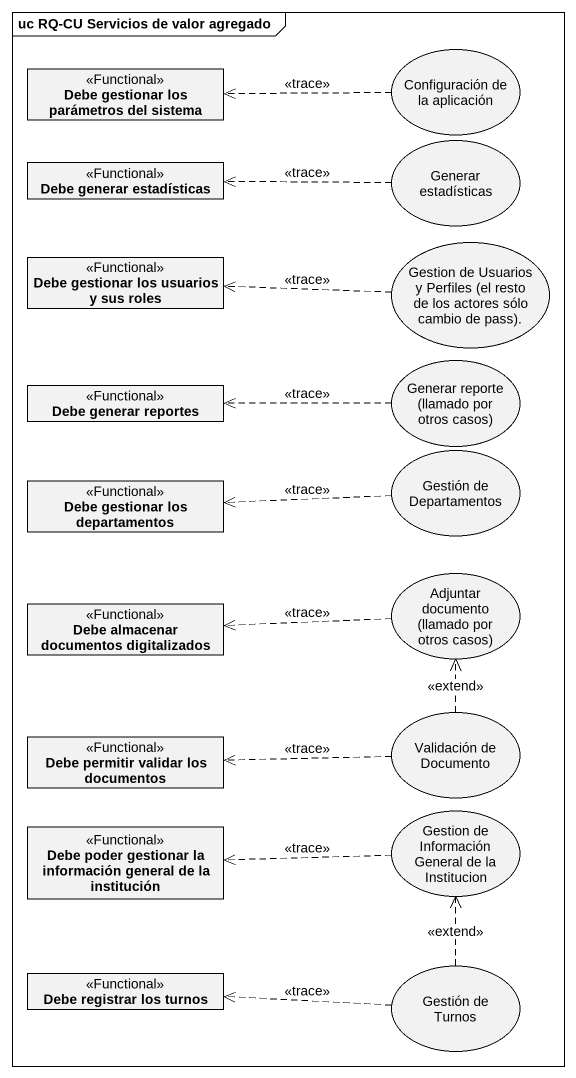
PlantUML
@startuml
mainframe uc RQ-CU Servicios de valor agregado
allowmixing
hide circle
hide empty members
class "Debe gestionar los parámetros del sistema" as Debe_gestionar_los <<Functional>>
usecase "Configuración de la aplicación" as Configuración_de_la
class "Debe generar estadísticas" as Debe_generar_estadísticas <<Functional>>
usecase "Generar estadísticas" as Generar_estadísticas
usecase "Gestion de Usuarios y Perfiles (el resto de los actores sólo cambio de pass)." as Gestion_de_Usuarios_y
class "Debe gestionar los usuarios y sus roles" as Debe_gestionar_los_usuarios <<Functional>>
class "Debe generar reportes" as Debe_generar_reportes <<Functional>>
usecase "Generar reporte (llamado por otros casos)" as Generar_reporte_llamado_por
usecase "Gestión de Departamentos" as Gestión_de_Departamentos
class "Debe gestionar los departamentos" as Debe_gestionar_los_2 <<Functional>>
usecase "Adjuntar documento (llamado por otros casos)" as Adjuntar_documento_llamado
class "Debe almacenar documentos digitalizados" as Debe_almacenar_documentos <<Functional>>
class "Debe permitir validar los documentos" as Debe_permitir_validar_los <<Functional>>
usecase "Validación de Documento" as Validación_de_Documento
class "Debe poder gestionar la información general de la institución" as Debe_poder_gestionar_la <<Functional>>
usecase "Gestion de Información General de la Institucion" as Gestion_de_Información
class "Debe registrar los turnos" as Debe_registrar_los_turnos <<Functional>>
usecase "Gestión de Turnos" as Gestión_de_Turnos
Configuración_de_la .left.> Debe_gestionar_los : <<trace>>
Generar_estadísticas .left.> Debe_generar_estadísticas : <<trace>>
Gestion_de_Usuarios_y .left.> Debe_gestionar_los_usuarios : <<trace>>
Generar_reporte_llamado_por .left.> Debe_generar_reportes : <<trace>>
Gestión_de_Departamentos .left.> Debe_gestionar_los_2 : <<trace>>
Adjuntar_documento_llamado .left.> Debe_almacenar_documentos : <<trace>>
Validación_de_Documento .up.> Adjuntar_documento_llamado : <<extend>>
Validación_de_Documento .left.> Debe_permitir_validar_los : <<trace>>
Gestion_de_Información .left.> Debe_poder_gestionar_la : <<trace>>
Gestión_de_Turnos .up.> Gestion_de_Información : <<extend>>
Gestión_de_Turnos .left.> Debe_registrar_los_turnos : <<trace>>
@enduml
